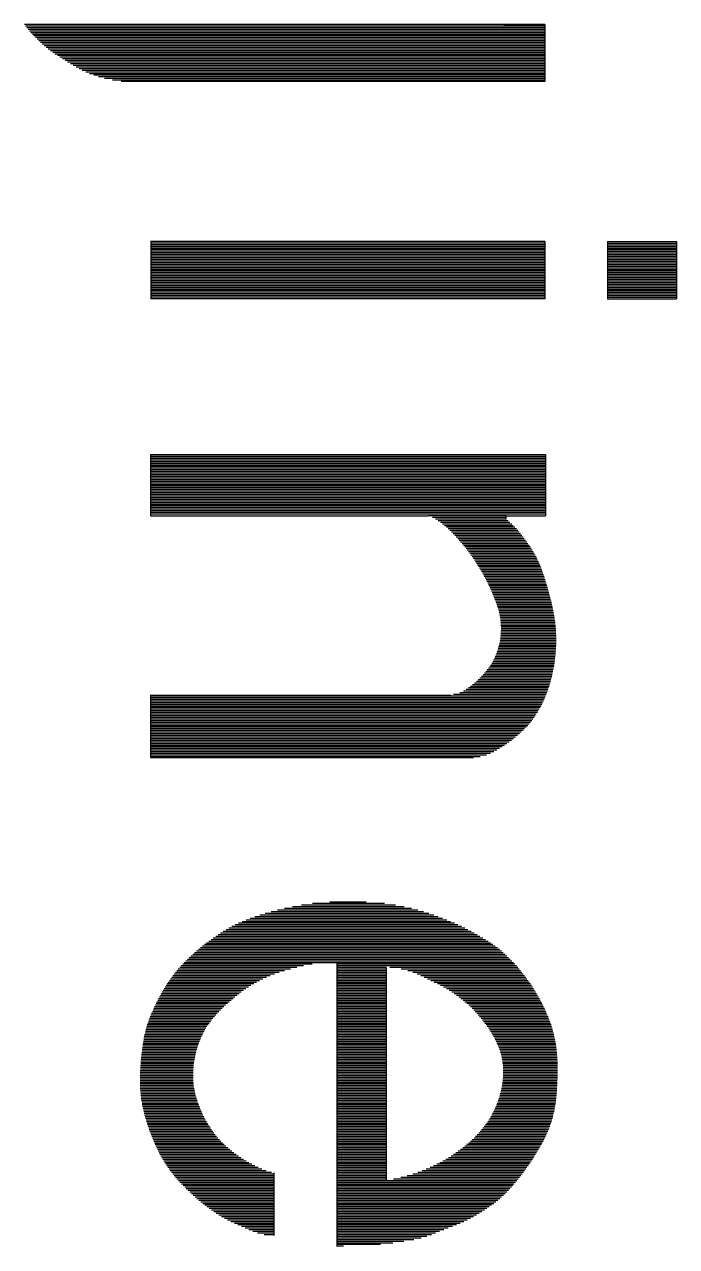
# Model space of a CAD drawing. Extents: x -2502 to 14741, y -2417 to 9756.
# Drawn here: x 8742.8 to 8769.6, y 1262.9 to 1313.2 of the extents above; entities that cross this region are included whole.
import ezdxf
from ezdxf.enums import TextEntityAlignment as Align
from ezdxf.xclip import XClip

# ---------------------------------------------------------------- set-up
doc = ezdxf.new("R2010")
doc.units = 0
doc.header["$LTSCALE"] = 60
doc.header["$MEASUREMENT"] = 0
doc.header["$XCLIPFRAME"] = 0
doc.layers.get('0').update_dxf_attribs({"linetype": 'CONTINUOUS'})
doc.layers.add('2017_67-102$0$RLA-FORMATO', color=7, linetype='CONTINUOUS')
doc.layers.add('2017_67-102$0$RLA-LOGO', color=7, linetype='CONTINUOUS')
doc.styles.add('2017_67-102$0$ROMAND', font='romand', dxfattribs={"height": 31.5})
doc.styles.add('2017_67-102$0$ROMANS', font='ROMANS.shx', dxfattribs={"height": 16.875})

# ---------------------------------------------------------------- blocks, each defined once
blk = doc.blocks.new('2017_67-102$0$viñeta-rl')
at = {"layer": '2017_67-102$0$RLA-LOGO', "color": 8, "true_color": 0x707070}
for p, q in [((-216.881, 236.257), (-216.881, 238.156)), ((-216.881, 238.156), (-215.306, 238.156)), ((-216.836, 236.257), (-216.836, 238.156)), ((-216.791, 236.257), (-216.791, 238.156)), ((-216.746, 236.257), (-216.746, 238.156)), ((-216.701, 236.257), (-216.701, 238.156)), ((-216.656, 236.257), (-216.656, 238.156)), ((-216.611, 236.257), (-216.611, 238.156)), ((-216.566, 236.257), (-216.566, 238.156)), ((-216.521, 236.257), (-216.521, 238.156)), ((-216.476, 236.257), (-216.476, 238.156)), ((-216.431, 236.257), (-216.431, 238.156)), ((-216.386, 236.257), (-216.386, 238.156)), ((-216.341, 236.257), (-216.341, 238.156)), ((-216.296, 236.257), (-216.296, 238.156)), ((-216.251, 236.257), (-216.251, 238.156)), ((-216.206, 236.257), (-216.206, 238.156)), ((-216.161, 236.257), (-216.161, 238.156)), ((-216.116, 236.257), (-216.116, 238.156)), ((-216.071, 236.257), (-216.071, 238.156)), ((-216.026, 236.257), (-216.026, 238.156)), ((-215.981, 236.257), (-215.981, 238.156)), ((-215.936, 236.257), (-215.936, 238.156)), ((-215.891, 236.257), (-215.891, 238.156)), ((-215.846, 236.257), (-215.846, 238.156)), ((-215.801, 236.257), (-215.801, 238.156)), ((-215.756, 236.257), (-215.756, 238.156)), ((-215.711, 236.257), (-215.711, 238.156)), ((-215.666, 236.257), (-215.666, 238.156)), ((-215.621, 236.257), (-215.621, 238.156)), ((-215.576, 236.257), (-215.576, 238.156)), ((-215.531, 236.257), (-215.531, 238.156)), ((-215.486, 236.257), (-215.486, 238.156)), ((-215.441, 236.257), (-215.441, 238.156)), ((-215.396, 236.257), (-215.396, 238.156)), ((-215.351, 236.257), (-215.351, 238.156)), ((-215.306, 236.257), (-215.306, 238.156)), ((-216.881, 236.257), (-215.306, 236.257)), ((-206.425, 234.816), (-206.425, 233.325)), ((-206.38, 234.821), (-206.38, 233.329)), ((-206.335, 234.826), (-206.335, 233.331)), ((-206.29, 234.83), (-206.29, 233.333)), ((-206.245, 234.834), (-206.245, 233.333)), ((-206.2, 234.837), (-206.2, 233.333)), ((-206.155, 234.839), (-206.155, 233.331)), ((-206.11, 234.841), (-206.11, 233.328)), ((-206.065, 234.843), (-206.065, 233.324)), ((-206.02, 234.844), (-206.02, 233.32)), ((-205.975, 234.845), (-205.975, 233.314)), ((-205.93, 234.845), (-205.93, 233.307)), ((-205.885, 234.845), (-205.885, 233.298)), ((-205.84, 234.844), (-205.84, 233.289)), ((-205.795, 234.843), (-205.795, 233.279)), ((-205.75, 234.841), (-205.75, 233.267)), ((-205.705, 234.839), (-205.705, 233.255)), ((-205.66, 234.836), (-205.66, 233.241)), ((-205.615, 234.833), (-205.615, 233.226)), ((-205.57, 234.829), (-205.57, 233.209)), ((-205.525, 234.825), (-205.525, 233.191)), ((-205.48, 234.82), (-205.48, 233.172)), ((-205.435, 234.815), (-205.435, 233.151)), ((-194.925, 234.821), (-194.925, 233.196)), ((-194.88, 234.829), (-194.88, 233.217)), ((-194.835, 234.836), (-194.835, 233.237)), ((-194.79, 234.843), (-194.79, 233.256)), ((-194.745, 234.849), (-194.745, 233.274)), ((-194.7, 234.855), (-194.7, 233.291)), ((-194.655, 234.86), (-194.655, 233.306)), ((-194.61, 234.864), (-194.61, 233.32)), ((-194.565, 234.868), (-194.565, 233.332)), ((-194.52, 234.872), (-194.52, 233.344)), ((-194.475, 234.875), (-194.475, 233.354)), ((-194.43, 234.878), (-194.43, 233.363)), ((-194.385, 234.88), (-194.385, 233.37)), ((-194.34, 234.882), (-194.34, 233.377)), ((-194.295, 234.883), (-194.295, 233.382)), ((-194.25, 234.884), (-194.25, 233.387)), ((-194.205, 234.885), (-194.205, 233.39)), ((-194.16, 234.885), (-194.16, 233.392)), ((-194.115, 234.885), (-194.115, 233.393)), ((-194.07, 234.885), (-194.07, 233.394)), ((-194.025, 234.884), (-194.025, 233.393)), ((-193.98, 234.883), (-193.98, 233.391)), ((-193.935, 234.882), (-193.935, 233.388)), ((-193.89, 234.88), (-193.89, 233.385)), ((-193.845, 234.879), (-193.845, 233.381)), ((-193.8, 234.877), (-193.8, 233.375)), ((-193.755, 234.875), (-193.755, 233.369)), ((-193.71, 234.873), (-193.71, 233.362)), ((-193.665, 234.87), (-193.665, 233.354)), ((-193.62, 234.868), (-193.62, 233.345)), ((-193.575, 234.865), (-193.575, 233.335)), ((-193.53, 234.862), (-193.53, 233.325)), ((-193.485, 234.858), (-193.485, 233.313)), ((-193.44, 234.854), (-193.44, 233.301)), ((-193.395, 234.85), (-193.395, 233.287)), ((-193.35, 234.845), (-193.35, 233.273)), ((-193.305, 234.84), (-193.305, 233.258)), ((-193.26, 234.834), (-193.26, 233.242)), ((-193.215, 234.828), (-193.215, 233.225)), ((-193.17, 234.821), (-193.17, 233.207)), ((-193.125, 234.814), (-193.125, 233.188)), ((-222.838, 233.406), (-222.838, 234.535)), ((-222.838, 234.535), (-221.273, 234.535)), ((-222.836, 234.535), (-222.836, 220.237)), ((-222.791, 234.535), (-222.791, 220.271)), ((-222.746, 234.535), (-222.746, 220.306)), ((-222.701, 234.535), (-222.701, 220.342)), ((-222.656, 234.535), (-222.656, 220.379)), ((-222.611, 234.535), (-222.611, 220.417)), ((-222.566, 234.535), (-222.566, 220.457)), ((-222.521, 234.535), (-222.521, 220.497)), ((-222.476, 234.535), (-222.476, 220.54)), ((-222.431, 234.535), (-222.431, 220.584)), ((-222.386, 234.535), (-222.386, 220.63)), ((-222.341, 234.535), (-222.341, 220.678)), ((-222.296, 234.535), (-222.296, 220.728)), ((-222.251, 234.535), (-222.251, 220.78)), ((-222.206, 234.535), (-222.206, 220.835)), ((-222.161, 234.535), (-222.161, 220.892)), ((-222.116, 234.535), (-222.116, 220.951)), ((-222.071, 234.535), (-222.071, 221.013)), ((-222.026, 234.535), (-222.026, 221.076)), ((-221.981, 234.535), (-221.981, 221.142)), ((-221.936, 234.535), (-221.936, 221.21)), ((-221.891, 234.535), (-221.891, 221.28)), ((-221.846, 234.535), (-221.846, 221.352)), ((-221.801, 234.535), (-221.801, 221.425)), ((-221.756, 234.535), (-221.756, 221.499)), ((-221.711, 234.535), (-221.711, 221.576)), ((-221.666, 234.535), (-221.666, 221.656)), ((-221.621, 234.535), (-221.621, 221.739)), ((-221.576, 234.535), (-221.576, 221.826)), ((-221.531, 234.535), (-221.531, 221.921)), ((-221.486, 234.535), (-221.486, 222.024)), ((-221.441, 234.535), (-221.441, 222.14)), ((-221.396, 234.535), (-221.396, 222.275)), ((-221.351, 234.535), (-221.351, 222.439)), ((-221.306, 234.535), (-221.306, 222.656)), ((-221.273, 234.535), (-221.273, 222.899)), ((-216.881, 234.539), (-216.881, 223.708)), ((-216.881, 234.539), (-215.306, 234.539)), ((-216.836, 234.539), (-216.836, 223.708)), ((-216.791, 234.539), (-216.791, 223.708)), ((-216.746, 234.539), (-216.746, 223.708)), ((-216.701, 234.539), (-216.701, 223.708)), ((-216.656, 234.539), (-216.656, 223.708)), ((-216.611, 234.539), (-216.611, 223.708)), ((-216.566, 234.539), (-216.566, 223.708)), ((-216.521, 234.539), (-216.521, 223.708)), ((-216.476, 234.539), (-216.476, 223.708)), ((-216.431, 234.539), (-216.431, 223.708)), ((-216.386, 234.539), (-216.386, 223.708)), ((-216.341, 234.539), (-216.341, 223.708)), ((-216.296, 234.539), (-216.296, 223.708)), ((-216.251, 234.539), (-216.251, 223.708)), ((-216.206, 234.539), (-216.206, 223.708)), ((-216.161, 234.539), (-216.161, 223.708)), ((-216.116, 234.539), (-216.116, 223.708)), ((-216.071, 234.539), (-216.071, 223.708)), ((-216.026, 234.539), (-216.026, 223.708)), ((-215.981, 234.539), (-215.981, 223.708)), ((-215.936, 234.539), (-215.936, 223.708)), ((-215.891, 234.539), (-215.891, 223.708)), ((-215.846, 234.539), (-215.846, 223.708)), ((-215.801, 234.539), (-215.801, 223.708)), ((-215.756, 234.539), (-215.756, 223.708)), ((-215.711, 234.539), (-215.711, 223.708)), ((-215.666, 234.539), (-215.666, 223.708)), ((-215.621, 234.539), (-215.621, 223.708)), ((-215.576, 234.539), (-215.576, 223.708)), ((-215.531, 234.539), (-215.531, 223.708)), ((-215.486, 234.539), (-215.486, 223.708)), ((-215.441, 234.539), (-215.441, 223.708)), ((-215.396, 234.539), (-215.396, 223.708)), ((-215.351, 234.539), (-215.351, 223.708)), ((-215.306, 234.539), (-215.306, 223.708)), ((-211.027, 234.556), (-211.027, 223.7)), ((-211.027, 234.556), (-209.352, 234.556)), ((-211.015, 234.556), (-211.015, 223.7)), ((-210.97, 234.556), (-210.97, 223.7)), ((-210.925, 234.556), (-210.925, 223.7)), ((-210.88, 234.556), (-210.88, 223.7)), ((-210.835, 234.556), (-210.835, 223.7)), ((-210.79, 234.556), (-210.79, 223.7)), ((-210.745, 234.556), (-210.745, 223.7)), ((-210.7, 234.556), (-210.7, 223.7)), ((-210.655, 234.556), (-210.655, 223.7)), ((-210.61, 234.556), (-210.61, 223.7)), ((-210.565, 234.556), (-210.565, 223.7)), ((-210.52, 234.556), (-210.52, 223.7)), ((-210.475, 234.556), (-210.475, 223.7)), ((-210.43, 234.556), (-210.43, 223.7)), ((-210.385, 234.556), (-210.385, 223.7)), ((-210.34, 234.556), (-210.34, 223.7)), ((-210.295, 234.556), (-210.295, 223.7)), ((-210.25, 234.556), (-210.25, 223.7)), ((-210.205, 234.556), (-210.205, 223.7)), ((-210.16, 234.556), (-210.16, 223.7)), ((-210.115, 234.556), (-210.115, 223.7)), ((-210.07, 234.556), (-210.07, 223.7)), ((-210.025, 234.556), (-210.025, 223.7)), ((-209.98, 234.556), (-209.98, 223.7)), ((-209.935, 234.556), (-209.935, 223.7)), ((-209.89, 234.556), (-209.89, 223.7)), ((-209.845, 234.556), (-209.845, 223.7)), ((-209.8, 234.556), (-209.8, 223.7)), ((-209.755, 234.556), (-209.755, 223.7)), ((-209.71, 234.556), (-209.71, 223.7)), ((-209.665, 234.556), (-209.665, 223.7)), ((-209.62, 234.556), (-209.62, 223.7)), ((-209.575, 234.556), (-209.575, 223.7)), ((-209.53, 234.556), (-209.53, 223.7)), ((-209.485, 234.556), (-209.485, 223.7)), ((-209.44, 234.556), (-209.44, 223.7)), ((-209.395, 234.556), (-209.395, 223.7)), ((-209.352, 233.474), (-209.352, 234.556)), ((-207.775, 234.483), (-207.775, 232.823)), ((-207.73, 234.499), (-207.73, 232.848)), ((-207.685, 234.514), (-207.685, 232.873)), ((-207.64, 234.528), (-207.64, 232.897)), ((-207.595, 234.543), (-207.595, 232.92)), ((-207.55, 234.556), (-207.55, 232.944)), ((-207.505, 234.57), (-207.505, 232.966)), ((-207.46, 234.583), (-207.46, 232.988)), ((-207.415, 234.596), (-207.415, 233.01)), ((-207.37, 234.609), (-207.37, 233.031)), ((-207.325, 234.622), (-207.325, 233.052)), ((-207.28, 234.634), (-207.28, 233.072)), ((-207.235, 234.646), (-207.235, 233.091)), ((-207.19, 234.659), (-207.19, 233.111)), ((-207.145, 234.671), (-207.145, 233.129)), ((-207.1, 234.683), (-207.1, 233.148)), ((-207.055, 234.694), (-207.055, 233.165)), ((-207.01, 234.706), (-207.01, 233.182)), ((-206.965, 234.717), (-206.965, 233.198)), ((-206.92, 234.728), (-206.92, 233.214)), ((-206.875, 234.738), (-206.875, 233.229)), ((-206.83, 234.748), (-206.83, 233.243)), ((-206.785, 234.758), (-206.785, 233.256)), ((-206.74, 234.767), (-206.74, 233.268)), ((-206.695, 234.776), (-206.695, 233.279)), ((-206.65, 234.784), (-206.65, 233.289)), ((-206.605, 234.791), (-206.605, 233.298)), ((-206.56, 234.798), (-206.56, 233.307)), ((-206.515, 234.805), (-206.515, 233.314)), ((-206.47, 234.811), (-206.47, 233.32)), ((-205.39, 234.81), (-205.39, 233.129)), ((-205.345, 234.804), (-205.345, 233.105)), ((-205.3, 234.797), (-205.3, 233.079)), ((-205.255, 234.79), (-205.255, 233.051)), ((-205.21, 234.782), (-205.21, 233.022)), ((-205.165, 234.774), (-205.165, 232.99)), ((-205.12, 234.766), (-205.12, 232.955)), ((-205.075, 234.757), (-205.075, 232.919)), ((-205.03, 234.747), (-205.03, 232.881)), ((-204.985, 234.737), (-204.985, 232.84)), ((-204.94, 234.727), (-204.94, 232.797)), ((-204.895, 234.716), (-204.895, 232.752)), ((-204.85, 234.704), (-204.85, 232.704)), ((-204.805, 234.692), (-204.805, 232.655)), ((-204.76, 234.679), (-204.76, 232.604)), ((-204.715, 234.666), (-204.715, 232.55)), ((-204.67, 234.652), (-204.67, 232.495)), ((-204.625, 234.637), (-204.625, 232.438)), ((-204.58, 234.622), (-204.58, 232.375)), ((-204.535, 234.606), (-204.535, 232.301)), ((-204.49, 234.59), (-204.49, 232.198)), ((-204.445, 234.573), (-204.445, 232.027)), ((-204.4, 234.555), (-204.4, 223.7)), ((-204.355, 234.536), (-204.355, 223.7)), ((-204.31, 234.517), (-204.31, 223.7)), ((-204.265, 234.497), (-204.265, 223.7)), ((-195.915, 234.48), (-195.915, 232.444)), ((-195.87, 234.502), (-195.87, 232.491)), ((-195.825, 234.524), (-195.825, 232.538)), ((-195.78, 234.545), (-195.78, 232.582)), ((-195.735, 234.565), (-195.735, 232.625)), ((-195.69, 234.585), (-195.69, 232.667)), ((-195.645, 234.604), (-195.645, 232.707)), ((-195.6, 234.623), (-195.6, 232.745)), ((-195.555, 234.641), (-195.555, 232.783)), ((-195.51, 234.658), (-195.51, 232.819)), ((-195.465, 234.675), (-195.465, 232.855)), ((-195.42, 234.691), (-195.42, 232.889)), ((-195.375, 234.706), (-195.375, 232.922)), ((-195.33, 234.721), (-195.33, 232.954)), ((-195.285, 234.735), (-195.285, 232.985)), ((-195.24, 234.748), (-195.24, 233.015)), ((-195.195, 234.76), (-195.195, 233.044)), ((-195.15, 234.772), (-195.15, 233.072)), ((-195.105, 234.783), (-195.105, 233.099)), ((-195.06, 234.794), (-195.06, 233.125)), ((-195.015, 234.803), (-195.015, 233.15)), ((-194.97, 234.812), (-194.97, 233.173)), ((-193.08, 234.806), (-193.08, 233.168)), ((-193.035, 234.797), (-193.035, 233.147)), ((-192.99, 234.788), (-192.99, 233.125)), ((-192.945, 234.778), (-192.945, 233.102)), ((-192.9, 234.767), (-192.9, 233.077)), ((-192.855, 234.755), (-192.855, 233.052)), ((-192.81, 234.743), (-192.81, 233.025)), ((-192.765, 234.73), (-192.765, 232.997)), ((-192.72, 234.715), (-192.72, 232.967)), ((-192.675, 234.701), (-192.675, 232.936)), ((-192.63, 234.685), (-192.63, 232.904)), ((-192.585, 234.669), (-192.585, 232.87)), ((-192.54, 234.652), (-192.54, 232.835)), ((-192.495, 234.634), (-192.495, 232.798)), ((-192.45, 234.615), (-192.45, 232.76)), ((-192.405, 234.596), (-192.405, 232.72)), ((-192.36, 234.576), (-192.36, 232.678)), ((-192.315, 234.555), (-192.315, 232.635)), ((-192.27, 234.534), (-192.27, 232.59)), ((-192.225, 234.512), (-192.225, 232.543)), ((-192.18, 234.489), (-192.18, 232.494)), ((-208.45, 234.164), (-208.45, 232.37)), ((-208.405, 234.192), (-208.405, 232.406)), ((-208.36, 234.219), (-208.36, 232.44)), ((-208.315, 234.245), (-208.315, 232.473)), ((-208.27, 234.27), (-208.27, 232.506)), ((-208.225, 234.294), (-208.225, 232.538)), ((-208.18, 234.316), (-208.18, 232.569)), ((-208.135, 234.338), (-208.135, 232.6)), ((-208.09, 234.359), (-208.09, 232.63)), ((-208.045, 234.379), (-208.045, 232.659)), ((-208, 234.398), (-208, 232.688)), ((-207.955, 234.416), (-207.955, 232.716)), ((-207.91, 234.434), (-207.91, 232.744)), ((-207.865, 234.451), (-207.865, 232.771)), ((-207.82, 234.467), (-207.82, 232.797)), ((-204.22, 234.476), (-204.22, 223.7)), ((-204.175, 234.454), (-204.175, 223.7)), ((-204.13, 234.431), (-204.13, 223.7)), ((-204.085, 234.408), (-204.085, 223.7)), ((-204.04, 234.383), (-204.04, 223.7)), ((-203.995, 234.357), (-203.995, 223.7)), ((-203.95, 234.33), (-203.95, 223.7)), ((-203.905, 234.302), (-203.905, 223.7)), ((-203.86, 234.273), (-203.86, 223.7)), ((-203.815, 234.242), (-203.815, 223.7)), ((-203.77, 234.21), (-203.77, 223.7)), ((-203.725, 234.177), (-203.725, 223.7)), ((-196.455, 234.168), (-196.455, 231.669)), ((-196.41, 234.198), (-196.41, 231.751)), ((-196.365, 234.227), (-196.365, 231.83)), ((-196.32, 234.255), (-196.32, 231.906)), ((-196.275, 234.282), (-196.275, 231.978)), ((-196.23, 234.309), (-196.23, 232.046)), ((-196.185, 234.335), (-196.185, 232.111)), ((-196.14, 234.361), (-196.14, 232.173)), ((-196.095, 234.386), (-196.095, 232.232)), ((-196.05, 234.41), (-196.05, 232.288)), ((-196.005, 234.434), (-196.005, 232.342)), ((-195.96, 234.457), (-195.96, 232.394)), ((-192.135, 234.465), (-192.135, 232.444)), ((-192.09, 234.441), (-192.09, 232.391)), ((-192.045, 234.416), (-192.045, 232.336)), ((-192, 234.391), (-192, 232.279)), ((-191.955, 234.365), (-191.955, 232.22)), ((-191.91, 234.338), (-191.91, 232.159)), ((-191.865, 234.311), (-191.865, 232.095)), ((-191.82, 234.283), (-191.82, 232.029)), ((-191.775, 234.254), (-191.775, 231.96)), ((-191.73, 234.225), (-191.73, 231.889)), ((-191.685, 234.196), (-191.685, 231.814)), ((-191.64, 234.166), (-191.64, 231.736)), ((-208.9, 233.83), (-208.9, 231.973)), ((-208.855, 233.866), (-208.855, 232.017)), ((-208.81, 233.902), (-208.81, 232.06)), ((-208.765, 233.938), (-208.765, 232.102)), ((-208.72, 233.972), (-208.72, 232.143)), ((-208.675, 234.007), (-208.675, 232.183)), ((-208.63, 234.04), (-208.63, 232.222)), ((-208.585, 234.072), (-208.585, 232.26)), ((-208.54, 234.104), (-208.54, 232.298)), ((-208.495, 234.134), (-208.495, 232.335)), ((-203.68, 234.141), (-203.68, 223.7)), ((-203.635, 234.104), (-203.635, 223.7)), ((-203.59, 234.065), (-203.59, 223.7)), ((-203.545, 234.024), (-203.545, 223.7)), ((-203.5, 233.981), (-203.5, 223.7)), ((-203.455, 233.936), (-203.455, 223.7)), ((-203.41, 233.888), (-203.41, 223.7)), ((-203.365, 233.838), (-203.365, 223.7)), ((-196.905, 233.833), (-196.905, 230.591)), ((-196.86, 233.87), (-196.86, 230.771)), ((-196.815, 233.906), (-196.815, 230.908)), ((-196.77, 233.942), (-196.77, 231.024)), ((-196.725, 233.977), (-196.725, 231.127)), ((-196.68, 234.01), (-196.68, 231.223)), ((-196.635, 234.044), (-196.635, 231.315)), ((-196.59, 234.076), (-196.59, 231.406)), ((-196.545, 234.107), (-196.545, 231.496)), ((-196.5, 234.138), (-196.5, 231.584)), ((-191.595, 234.136), (-191.595, 231.654)), ((-191.55, 234.105), (-191.55, 231.568)), ((-191.505, 234.074), (-191.505, 231.477)), ((-191.46, 234.043), (-191.46, 231.381)), ((-191.415, 234.011), (-191.415, 231.277)), ((-191.37, 233.978), (-191.37, 231.165)), ((-191.325, 233.946), (-191.325, 231.043)), ((-191.28, 233.912), (-191.28, 230.907)), ((-191.235, 233.878), (-191.235, 230.752)), ((-191.19, 233.843), (-191.19, 230.575)), ((-209.257, 233.474), (-209.352, 233.474)), ((-209.35, 233.474), (-209.35, 231.339)), ((-209.305, 233.474), (-209.305, 231.45)), ((-209.26, 233.474), (-209.26, 231.535)), ((-209.215, 233.526), (-209.215, 231.607)), ((-209.17, 233.578), (-209.17, 231.67)), ((-209.125, 233.625), (-209.125, 231.728)), ((-209.08, 233.67), (-209.08, 231.782)), ((-209.035, 233.713), (-209.035, 231.833)), ((-208.99, 233.753), (-208.99, 231.881)), ((-208.945, 233.792), (-208.945, 231.927)), ((-203.32, 233.786), (-203.32, 223.7)), ((-203.275, 233.732), (-203.275, 223.7)), ((-203.23, 233.675), (-203.23, 223.7)), ((-203.185, 233.617), (-203.185, 223.7)), ((-203.14, 233.556), (-203.14, 223.7)), ((-203.095, 233.493), (-203.095, 223.7)), ((-197.265, 233.494), (-197.265, 224.813)), ((-197.22, 233.541), (-197.22, 224.765)), ((-197.175, 233.586), (-197.175, 224.718)), ((-197.13, 233.63), (-197.13, 224.673)), ((-197.085, 233.673), (-197.085, 224.628)), ((-197.04, 233.715), (-197.04, 228.82)), ((-196.995, 233.755), (-196.995, 228.82)), ((-196.95, 233.794), (-196.95, 230.277)), ((-191.145, 233.807), (-191.145, 230.381)), ((-191.1, 233.771), (-191.1, 228.82)), ((-191.055, 233.734), (-191.055, 228.82)), ((-191.01, 233.696), (-191.01, 228.82)), ((-190.965, 233.657), (-190.965, 228.82)), ((-190.92, 233.617), (-190.92, 228.82)), ((-190.875, 233.575), (-190.875, 228.82)), ((-190.83, 233.533), (-190.83, 228.82)), ((-190.785, 233.489), (-190.785, 228.82)), ((-203.05, 233.428), (-203.05, 223.7)), ((-203.005, 233.362), (-203.005, 223.7)), ((-202.96, 233.292), (-202.96, 223.7)), ((-202.915, 233.218), (-202.915, 223.7)), ((-202.87, 233.137), (-202.87, 223.7)), ((-197.535, 233.171), (-197.535, 225.127)), ((-197.49, 233.231), (-197.49, 225.071)), ((-197.445, 233.288), (-197.445, 225.017)), ((-197.4, 233.342), (-197.4, 224.964)), ((-197.355, 233.395), (-197.355, 224.912)), ((-197.31, 233.445), (-197.31, 224.862)), ((-190.74, 233.443), (-190.74, 228.82)), ((-190.695, 233.396), (-190.695, 228.82)), ((-190.65, 233.347), (-190.65, 228.82)), ((-190.605, 233.296), (-190.605, 228.82)), ((-190.56, 233.244), (-190.56, 228.82)), ((-190.515, 233.188), (-190.515, 228.82)), ((-202.825, 233.045), (-202.825, 223.7)), ((-202.78, 232.932), (-202.78, 223.7)), ((-197.76, 232.831), (-197.76, 225.427)), ((-197.715, 232.905), (-197.715, 225.364)), ((-197.67, 232.976), (-197.67, 225.303)), ((-197.625, 233.044), (-197.625, 225.243)), ((-197.58, 233.109), (-197.58, 225.184)), ((-190.47, 233.131), (-190.47, 228.82)), ((-190.425, 233.071), (-190.425, 228.82)), ((-190.38, 233.009), (-190.38, 228.82)), ((-190.335, 232.944), (-190.335, 228.82)), ((-190.29, 232.876), (-190.29, 228.82)), ((-190.245, 232.806), (-190.245, 228.82)), ((-202.735, 232.756), (-202.735, 223.7)), ((-202.721, 223.7), (-202.721, 232.58)), ((-197.94, 232.509), (-197.94, 225.701)), ((-197.895, 232.593), (-197.895, 225.628)), ((-197.85, 232.675), (-197.85, 225.559)), ((-197.805, 232.754), (-197.805, 225.492)), ((-190.2, 232.732), (-190.2, 228.82)), ((-190.155, 232.655), (-190.155, 228.82)), ((-190.11, 232.575), (-190.11, 228.82)), ((-190.065, 232.491), (-190.065, 228.82)), ((-198.12, 232.148), (-198.12, 226.026)), ((-198.075, 232.243), (-198.075, 225.938)), ((-198.03, 232.334), (-198.03, 225.855)), ((-197.985, 232.423), (-197.985, 225.776)), ((-190.02, 232.403), (-190.02, 228.82)), ((-189.975, 232.311), (-189.975, 228.82)), ((-189.93, 232.213), (-189.93, 228.82)), ((-204.431, 223.7), (-204.431, 231.959)), ((-198.255, 231.841), (-198.255, 226.328)), ((-198.21, 231.948), (-198.21, 226.22)), ((-198.165, 232.05), (-198.165, 226.119)), ((-189.885, 232.109), (-189.885, 228.82)), ((-189.84, 231.998), (-189.84, 228.82)), ((-189.795, 231.881), (-189.795, 228.82)), ((-198.39, 231.483), (-198.39, 226.707)), ((-198.345, 231.609), (-198.345, 226.57)), ((-198.3, 231.728), (-198.3, 226.444)), ((-189.75, 231.762), (-189.75, 228.82)), ((-189.705, 231.646), (-189.705, 228.82)), ((-189.66, 231.535), (-189.66, 228.82)), ((-209.352, 223.7), (-209.352, 231.334)), ((-198.48, 231.201), (-198.48, 227.017)), ((-198.435, 231.347), (-198.435, 226.855)), ((-189.615, 231.421), (-189.615, 228.82)), ((-189.57, 231.293), (-189.57, 228.82)), ((-189.525, 231.136), (-189.525, 228.82)), ((-198.57, 230.868), (-198.57, 227.387)), ((-198.525, 231.042), (-198.525, 227.194)), ((-189.48, 230.933), (-189.48, 228.82)), ((-198.615, 230.671), (-198.615, 227.602)), ((-189.435, 230.665), (-189.435, 228.82)), ((-198.705, 230.127), (-198.705, 228.156)), ((-198.66, 230.435), (-198.66, 227.849)), ((-196.954, 230.172), (-191.109, 230.172)), ((-196.95, 230.172), (-196.95, 228.82)), ((-196.905, 230.172), (-196.905, 228.82)), ((-196.86, 230.172), (-196.86, 228.82)), ((-196.815, 230.172), (-196.815, 228.82)), ((-196.77, 230.172), (-196.77, 228.82)), ((-196.725, 230.172), (-196.725, 228.82)), ((-196.68, 230.172), (-196.68, 228.82)), ((-196.635, 230.172), (-196.635, 228.82)), ((-196.59, 230.172), (-196.59, 228.82)), ((-196.545, 230.172), (-196.545, 228.82)), ((-196.5, 230.172), (-196.5, 228.82)), ((-196.455, 230.172), (-196.455, 228.82)), ((-196.41, 230.172), (-196.41, 228.82)), ((-196.365, 230.172), (-196.365, 228.82)), ((-196.32, 230.172), (-196.32, 228.82)), ((-196.275, 230.172), (-196.275, 228.82)), ((-196.23, 230.172), (-196.23, 228.82)), ((-196.185, 230.172), (-196.185, 228.82)), ((-196.14, 230.172), (-196.14, 228.82)), ((-196.095, 230.172), (-196.095, 228.82)), ((-196.05, 230.172), (-196.05, 228.82)), ((-196.005, 230.172), (-196.005, 228.82)), ((-195.96, 230.172), (-195.96, 228.82)), ((-195.915, 230.172), (-195.915, 228.82)), ((-195.87, 230.172), (-195.87, 228.82)), ((-195.825, 230.172), (-195.825, 228.82)), ((-195.78, 230.172), (-195.78, 228.82)), ((-195.735, 230.172), (-195.735, 228.82)), ((-195.69, 230.172), (-195.69, 228.82)), ((-195.645, 230.172), (-195.645, 228.82)), ((-195.6, 230.172), (-195.6, 228.82)), ((-195.555, 230.172), (-195.555, 228.82)), ((-195.51, 230.172), (-195.51, 228.82)), ((-195.465, 230.172), (-195.465, 228.82)), ((-195.42, 230.172), (-195.42, 228.82)), ((-195.375, 230.172), (-195.375, 228.82)), ((-195.33, 230.172), (-195.33, 228.82)), ((-195.285, 230.172), (-195.285, 228.82)), ((-195.24, 230.172), (-195.24, 228.82)), ((-195.195, 230.172), (-195.195, 228.82)), ((-195.15, 230.172), (-195.15, 228.82)), ((-195.105, 230.172), (-195.105, 228.82)), ((-195.06, 230.172), (-195.06, 228.82)), ((-195.015, 230.172), (-195.015, 228.82)), ((-194.97, 230.172), (-194.97, 228.82)), ((-194.925, 230.172), (-194.925, 228.82)), ((-194.88, 230.172), (-194.88, 228.82)), ((-194.835, 230.172), (-194.835, 228.82)), ((-194.79, 230.172), (-194.79, 228.82)), ((-194.745, 230.172), (-194.745, 228.82)), ((-194.7, 230.172), (-194.7, 228.82)), ((-194.655, 230.172), (-194.655, 228.82)), ((-194.61, 230.172), (-194.61, 228.82)), ((-194.565, 230.172), (-194.565, 228.82)), ((-194.52, 230.172), (-194.52, 228.82)), ((-194.475, 230.172), (-194.475, 228.82)), ((-194.43, 230.172), (-194.43, 228.82)), ((-194.385, 230.172), (-194.385, 228.82)), ((-194.34, 230.172), (-194.34, 228.82)), ((-194.295, 230.172), (-194.295, 228.82)), ((-194.25, 230.172), (-194.25, 228.82)), ((-194.205, 230.172), (-194.205, 228.82)), ((-194.16, 230.172), (-194.16, 228.82)), ((-194.115, 230.172), (-194.115, 228.82)), ((-194.07, 230.172), (-194.07, 228.82)), ((-194.025, 230.172), (-194.025, 228.82)), ((-193.98, 230.172), (-193.98, 228.82)), ((-193.935, 230.172), (-193.935, 228.82)), ((-193.89, 230.172), (-193.89, 228.82)), ((-193.845, 230.172), (-193.845, 228.82)), ((-193.8, 230.172), (-193.8, 228.82)), ((-193.755, 230.172), (-193.755, 228.82)), ((-193.71, 230.172), (-193.71, 228.82)), ((-193.665, 230.172), (-193.665, 228.82)), ((-193.62, 230.172), (-193.62, 228.82)), ((-193.575, 230.172), (-193.575, 228.82)), ((-193.53, 230.172), (-193.53, 228.82)), ((-193.485, 230.172), (-193.485, 228.82)), ((-193.44, 230.172), (-193.44, 228.82)), ((-193.395, 230.172), (-193.395, 228.82)), ((-193.35, 230.172), (-193.35, 228.82)), ((-193.305, 230.172), (-193.305, 228.82)), ((-193.26, 230.172), (-193.26, 228.82)), ((-193.215, 230.172), (-193.215, 228.82)), ((-193.17, 230.172), (-193.17, 228.82)), ((-193.125, 230.172), (-193.125, 228.82)), ((-193.08, 230.172), (-193.08, 228.82)), ((-193.035, 230.172), (-193.035, 228.82)), ((-192.99, 230.172), (-192.99, 228.82)), ((-192.945, 230.172), (-192.945, 228.82)), ((-192.9, 230.172), (-192.9, 228.82)), ((-192.855, 230.172), (-192.855, 228.82)), ((-192.81, 230.172), (-192.81, 228.82)), ((-192.765, 230.172), (-192.765, 228.82)), ((-192.72, 230.172), (-192.72, 228.82)), ((-192.675, 230.172), (-192.675, 228.82)), ((-192.63, 230.172), (-192.63, 228.82)), ((-192.585, 230.172), (-192.585, 228.82)), ((-192.54, 230.172), (-192.54, 228.82)), ((-192.495, 230.172), (-192.495, 228.82)), ((-192.45, 230.172), (-192.45, 228.82)), ((-192.405, 230.172), (-192.405, 228.82)), ((-192.36, 230.172), (-192.36, 228.82)), ((-192.315, 230.172), (-192.315, 228.82)), ((-192.27, 230.172), (-192.27, 228.82)), ((-192.225, 230.172), (-192.225, 228.82)), ((-192.18, 230.172), (-192.18, 228.82)), ((-192.135, 230.172), (-192.135, 228.82)), ((-192.09, 230.172), (-192.09, 228.82)), ((-192.045, 230.172), (-192.045, 228.82)), ((-192, 230.172), (-192, 228.82)), ((-191.955, 230.172), (-191.955, 228.82)), ((-191.91, 230.172), (-191.91, 228.82)), ((-191.865, 230.172), (-191.865, 228.82)), ((-191.82, 230.172), (-191.82, 228.82)), ((-191.775, 230.172), (-191.775, 228.82)), ((-191.73, 230.172), (-191.73, 228.82)), ((-191.685, 230.172), (-191.685, 228.82)), ((-191.64, 230.172), (-191.64, 228.82)), ((-191.595, 230.172), (-191.595, 228.82)), ((-191.55, 230.172), (-191.55, 228.82)), ((-191.505, 230.172), (-191.505, 228.82)), ((-191.46, 230.172), (-191.46, 228.82)), ((-191.415, 230.172), (-191.415, 228.82)), ((-191.37, 230.172), (-191.37, 228.82)), ((-191.325, 230.172), (-191.325, 228.82)), ((-191.28, 230.172), (-191.28, 228.82)), ((-191.235, 230.172), (-191.235, 228.82)), ((-191.19, 230.172), (-191.19, 228.82)), ((-191.145, 230.172), (-191.145, 228.82)), ((-189.39, 230.355), (-189.39, 228.82)), ((-189.345, 230.022), (-189.345, 228.82)), ((-198.75, 229.627), (-198.75, 228.63)), ((-197.064, 228.82), (-189.293, 228.82)), ((-189.3, 229.003), (-189.3, 228.82)), ((-197.04, 228.14), (-197.04, 224.586)), ((-196.995, 227.906), (-196.995, 224.544)), ((-196.95, 227.718), (-196.95, 224.503)), ((-196.905, 227.544), (-196.905, 224.464)), ((-196.86, 227.384), (-196.86, 224.425)), ((-196.815, 227.24), (-196.815, 224.388)), ((-196.77, 227.11), (-196.77, 224.352)), ((-196.725, 226.993), (-196.725, 224.317)), ((-196.68, 226.887), (-196.68, 224.283)), ((-196.635, 226.79), (-196.635, 224.25)), ((-191.37, 226.876), (-191.37, 224.246)), ((-191.325, 227.029), (-191.325, 224.281)), ((-191.313, 227.086), (-189.601, 227.086)), ((-191.28, 227.086), (-191.28, 224.316)), ((-191.235, 227.086), (-191.235, 224.353)), ((-191.19, 227.086), (-191.19, 224.39)), ((-191.145, 227.086), (-191.145, 224.429)), ((-191.1, 227.086), (-191.1, 224.469)), ((-191.055, 227.086), (-191.055, 224.51)), ((-191.01, 227.086), (-191.01, 224.552)), ((-190.965, 227.086), (-190.965, 224.595)), ((-190.92, 227.086), (-190.92, 224.64)), ((-190.875, 227.086), (-190.875, 224.685)), ((-190.83, 227.086), (-190.83, 224.731)), ((-190.785, 227.086), (-190.785, 224.779)), ((-190.74, 227.086), (-190.74, 224.827)), ((-190.695, 227.086), (-190.695, 224.876)), ((-190.65, 227.086), (-190.65, 224.927)), ((-190.605, 227.086), (-190.605, 224.978)), ((-190.56, 227.086), (-190.56, 225.03)), ((-190.515, 227.086), (-190.515, 225.083)), ((-190.47, 227.086), (-190.47, 225.138)), ((-190.425, 227.086), (-190.425, 225.194)), ((-190.38, 227.086), (-190.38, 225.252)), ((-190.335, 227.086), (-190.335, 225.312)), ((-190.29, 227.086), (-190.29, 225.374)), ((-190.245, 227.086), (-190.245, 225.439)), ((-190.2, 227.086), (-190.2, 225.507)), ((-190.155, 227.086), (-190.155, 225.578)), ((-190.11, 227.086), (-190.11, 225.654)), ((-190.065, 227.086), (-190.065, 225.734)), ((-190.02, 227.086), (-190.02, 225.82)), ((-189.975, 227.086), (-189.975, 225.911)), ((-189.93, 227.086), (-189.93, 226.006)), ((-189.885, 227.086), (-189.885, 226.104)), ((-189.84, 227.086), (-189.84, 226.205)), ((-189.795, 227.086), (-189.795, 226.305)), ((-189.75, 227.086), (-189.75, 226.406)), ((-189.705, 227.086), (-189.705, 226.513)), ((-189.66, 227.086), (-189.66, 226.637)), ((-189.615, 227.086), (-189.615, 226.826)), ((-196.59, 226.7), (-196.59, 224.219)), ((-196.545, 226.616), (-196.545, 224.188)), ((-196.5, 226.537), (-196.5, 224.158)), ((-196.455, 226.462), (-196.455, 224.129)), ((-191.55, 226.484), (-191.55, 224.12)), ((-191.505, 226.568), (-191.505, 224.15)), ((-191.46, 226.658), (-191.46, 224.181)), ((-191.415, 226.759), (-191.415, 224.213)), ((-196.41, 226.391), (-196.41, 224.101)), ((-196.365, 226.323), (-196.365, 224.074)), ((-196.32, 226.258), (-196.32, 224.047)), ((-196.275, 226.196), (-196.275, 224.021)), ((-196.23, 226.136), (-196.23, 223.996)), ((-191.775, 226.117), (-191.775, 223.986)), ((-191.73, 226.185), (-191.73, 224.011)), ((-191.685, 226.255), (-191.685, 224.036)), ((-191.64, 226.328), (-191.64, 224.063)), ((-191.595, 226.404), (-191.595, 224.091)), ((-196.185, 226.078), (-196.185, 223.972)), ((-196.14, 226.022), (-196.14, 223.948)), ((-196.095, 225.968), (-196.095, 223.924)), ((-196.05, 225.915), (-196.05, 223.901)), ((-196.005, 225.864), (-196.005, 223.879)), ((-195.96, 225.813), (-195.96, 223.857)), ((-195.915, 225.764), (-195.915, 223.835)), ((-192.045, 225.773), (-192.045, 223.851)), ((-192, 225.824), (-192, 223.872)), ((-191.955, 225.877), (-191.955, 223.893)), ((-191.91, 225.933), (-191.91, 223.915)), ((-191.865, 225.992), (-191.865, 223.938)), ((-191.82, 226.053), (-191.82, 223.961)), ((-195.87, 225.715), (-195.87, 223.814)), ((-195.825, 225.668), (-195.825, 223.793)), ((-195.78, 225.623), (-195.78, 223.772)), ((-195.735, 225.578), (-195.735, 223.752)), ((-195.69, 225.536), (-195.69, 223.733)), ((-195.645, 225.495), (-195.645, 223.713)), ((-195.6, 225.455), (-195.6, 223.695)), ((-192.405, 225.444), (-192.405, 223.702)), ((-192.36, 225.479), (-192.36, 223.719)), ((-192.315, 225.515), (-192.315, 223.737)), ((-192.27, 225.553), (-192.27, 223.755)), ((-192.225, 225.593), (-192.225, 223.773)), ((-192.18, 225.634), (-192.18, 223.792)), ((-192.135, 225.678), (-192.135, 223.811)), ((-192.09, 225.724), (-192.09, 223.831)), ((-195.555, 225.417), (-195.555, 223.677)), ((-195.51, 225.381), (-195.51, 223.659)), ((-195.465, 225.346), (-195.465, 223.643)), ((-195.42, 225.313), (-195.42, 223.627)), ((-195.375, 225.282), (-195.375, 223.612)), ((-195.33, 225.252), (-195.33, 223.598)), ((-195.285, 225.224), (-195.285, 223.584)), ((-195.24, 225.198), (-195.24, 223.572)), ((-195.195, 225.172), (-195.195, 223.561)), ((-195.15, 225.149), (-195.15, 223.55)), ((-195.105, 225.126), (-195.105, 223.54)), ((-195.06, 225.104), (-195.06, 223.531)), ((-192.99, 225.1), (-192.99, 223.516)), ((-192.945, 225.121), (-192.945, 223.527)), ((-192.9, 225.142), (-192.9, 223.539)), ((-192.855, 225.164), (-192.855, 223.552)), ((-192.81, 225.188), (-192.81, 223.565)), ((-192.765, 225.212), (-192.765, 223.578)), ((-192.72, 225.237), (-192.72, 223.592)), ((-192.675, 225.263), (-192.675, 223.606)), ((-192.63, 225.29), (-192.63, 223.621)), ((-192.585, 225.318), (-192.585, 223.637)), ((-192.54, 225.348), (-192.54, 223.652)), ((-192.495, 225.379), (-192.495, 223.669)), ((-192.45, 225.41), (-192.45, 223.685)), ((-195.015, 225.084), (-195.015, 223.522)), ((-194.97, 225.065), (-194.97, 223.514)), ((-194.925, 225.047), (-194.925, 223.507)), ((-194.88, 225.03), (-194.88, 223.5)), ((-194.835, 225.013), (-194.835, 223.493)), ((-194.79, 224.998), (-194.79, 223.486)), ((-194.745, 224.984), (-194.745, 223.48)), ((-194.7, 224.971), (-194.7, 223.474)), ((-194.655, 224.958), (-194.655, 223.468)), ((-194.61, 224.946), (-194.61, 223.463)), ((-194.565, 224.935), (-194.565, 223.457)), ((-194.52, 224.925), (-194.52, 223.452)), ((-194.475, 224.916), (-194.475, 223.447)), ((-194.43, 224.908), (-194.43, 223.443)), ((-194.385, 224.9), (-194.385, 223.439)), ((-194.34, 224.893), (-194.34, 223.435)), ((-194.295, 224.887), (-194.295, 223.431)), ((-194.25, 224.882), (-194.25, 223.428)), ((-194.205, 224.878), (-194.205, 223.424)), ((-194.16, 224.874), (-194.16, 223.422)), ((-194.115, 224.871), (-194.115, 223.419)), ((-194.07, 224.87), (-194.07, 223.417)), ((-194.025, 224.869), (-194.025, 223.416)), ((-193.98, 224.869), (-193.98, 223.415)), ((-193.935, 224.869), (-193.935, 223.414)), ((-193.89, 224.871), (-193.89, 223.413)), ((-193.845, 224.874), (-193.845, 223.413)), ((-193.8, 224.877), (-193.8, 223.414)), ((-193.755, 224.882), (-193.755, 223.415)), ((-193.71, 224.887), (-193.71, 223.416)), ((-193.665, 224.893), (-193.665, 223.418)), ((-193.62, 224.901), (-193.62, 223.421)), ((-193.575, 224.909), (-193.575, 223.424)), ((-193.53, 224.918), (-193.53, 223.427)), ((-193.485, 224.929), (-193.485, 223.431)), ((-193.44, 224.94), (-193.44, 223.436)), ((-193.395, 224.952), (-193.395, 223.441)), ((-193.35, 224.965), (-193.35, 223.447)), ((-193.305, 224.979), (-193.305, 223.453)), ((-193.26, 224.994), (-193.26, 223.46)), ((-193.215, 225.009), (-193.215, 223.468)), ((-193.17, 225.026), (-193.17, 223.476)), ((-193.125, 225.043), (-193.125, 223.485)), ((-193.08, 225.061), (-193.08, 223.495)), ((-193.035, 225.08), (-193.035, 223.505)), ((-216.881, 223.708), (-215.306, 223.708)), ((-211.027, 223.7), (-209.352, 223.7)), ((-204.431, 223.7), (-202.721, 223.7))]:
    blk.add_line(p, q, dxfattribs=at)
at = {"layer": '2017_67-102$0$RLA-FORMATO', "color": 4, "style": '2017_67-102$0$ROMAND'}
for tag, p in [('DESAR', (-1255.783, 233.263)), ('PRELIM', (-1123.111, 233.263)), ('PROP', (-989.639, 233.263)), ('CONST', (-823.737, 233.263))]:
    blk.add_attdef(tag, p, '', height=16, dxfattribs=at)
at = {"layer": '2017_67-102$0$RLA-FORMATO', "color": 2, "style": '2017_67-102$0$ROMANS'}
for tag, p, height in [('REVNO1', (-1394.08, 180.648), 10), ('DETNO1', (-1358.401, 180.648), 10), ('FECHA1', (-880.483, 180.648), 10), ('REVNO2', (-1394.08, 155.648), 10), ('DETNO2', (-1358.401, 155.648), 10), ('FECHA2', (-880.483, 155.648), 10), ('REVNO3', (-1394.08, 130.649), 10), ('DETNO3', (-1358.401, 130.649), 10), ('FECHA3', (-880.483, 130.649), 10), ('REVNO4', (-1394.08, 105.649), 10), ('DETNO4', (-1358.401, 105.649), 10), ('FECHA4', (-880.483, 105.649), 10), ('REVNO5', (-1394.08, 80.649), 11.25), ('DETNO5', (-1358.401, 80.649), 10), ('FECHA5', (-880.483, 80.649), 10), ('REVNO6', (-1392.274, 55.649), 10), ('DETNO6', (-1356.594, 55.649), 10), ('FECHA6', (-878.676, 55.649), 10), ('INGENIERO', (-741.067, 33.399), 10), ('DIBUJANTE', (-571.615, 33.401), 10), ('REVNO7', (-1394.08, 30.65), 10), ('DETNO7', (-1358.401, 30.65), 10), ('FECHA7', (-880.483, 30.65), 10), ('REVNO8', (-1394.08, 8.603), 10), ('DETNO8', (-1358.401, 8.603), 10), ('FECHA8', (-880.483, 8.603), 10), ('PROYECTISTA', (-740.886, 4.812), 10), ('INGENIERO', (-568.569, 4.615), 10)]:
    blk.add_attdef(tag, p, '', height=height, dxfattribs=at)
for tag, p in [('PERSNO1', (-946.608, 180.648)), ('PERSNO2', (-946.608, 155.648)), ('PERSNO3', (-946.608, 130.649)), ('PERSNO4', (-946.608, 105.649)), ('PERSNO5', (-946.608, 80.649)), ('PERSNO6', (-946.608, 55.649)), ('PERSNO7', (-946.608, 30.65)), ('PERSNO8', (-946.608, 8.603))]:
    blk.add_attdef(tag, text='', height=10, dxfattribs=at).set_placement(p, align=Align.CENTER)
at = {"layer": '2017_67-102$0$RLA-FORMATO', "color": 5, "style": '2017_67-102$0$ROMAND'}
blk.add_attdef('PROYECTO', text='', height=16.9, dxfattribs=at).set_placement((-289.167, 165.033), align=Align.MIDDLE)
for tag, p in [('TITULO1', (-567.962, 108.18)), ('TITULO2', (-567.962, 74.225))]:
    blk.add_attdef(tag, p, '', height=20, dxfattribs=at)
at = {"layer": '2017_67-102$0$RLA-FORMATO', "color": 2, "style": '2017_67-102$0$ROMANS'}
for tag, p in [('NOMARCH', (-1424.041, 5.527)), ('FECHA', (-1406.947, 5.527))]:
    blk.add_attdef(tag, p, '', height=11.25, rotation=90, dxfattribs=at)
at = {"layer": '2017_67-102$0$RLA-FORMATO', "color": 5, "style": '2017_67-102$0$ROMAND', "width": 0.967839}
blk.add_attdef('NUMERO', text='', height=24, dxfattribs=at).set_placement((-290.268, 13.329), (-62.411, 13.329), align=Align.FIT)
at = {"layer": '2017_67-102$0$RLA-FORMATO', "color": 5, "style": '2017_67-102$0$ROMAND', "flags": 12}
blk.add_attdef('REVISION', text='', height=24, dxfattribs=at).set_placement((-24.501, 25.329), align=Align.MIDDLE)
blk = doc.blocks.new('2017_67-102')
at = {"layer": '2017_67-102$0$RLA-FORMATO', "xscale": 1.5, "yscale": 1.5, "zscale": 1.5, "rotation": 270}
blk.add_blockref('2017_67-102$0$viñeta-rl', (0, 0), dxfattribs=at)

msp = doc.modelspace()

# ---------------------------------------------------------------- block references
ref = msp.add_blockref('2017_67-102', (8412.406, 978.926))
XClip(ref).set_block_clipping_path([(-3687.0188045871, -2187.7762680597), (2000.0933418176, 1123.9194592869)])

doc.saveas('drawing.dxf')
